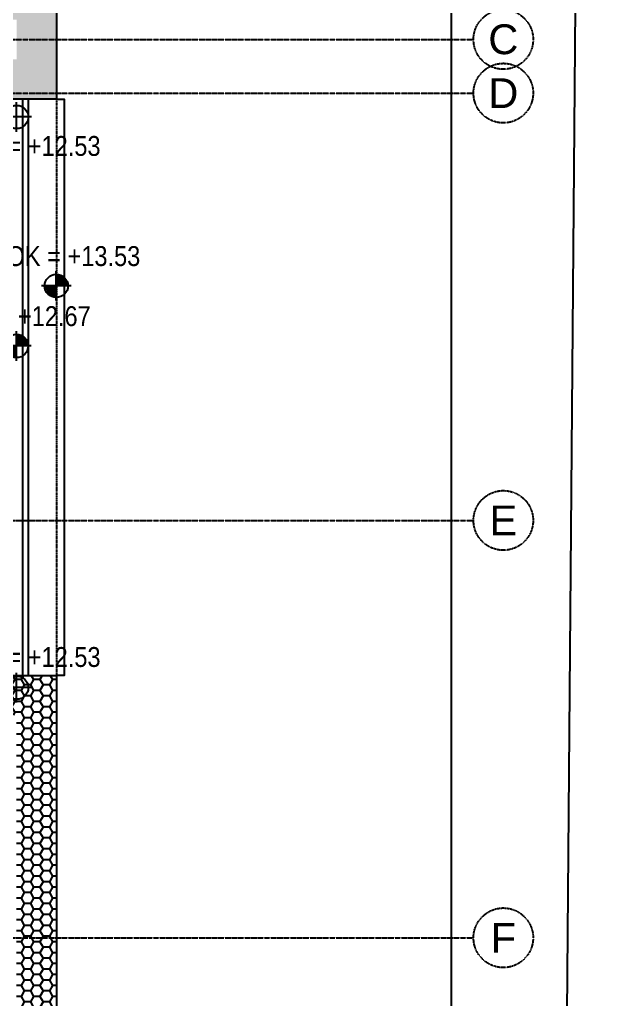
# Model space of a CAD drawing. Header units: millimetres. Extents: x -89828 to -25315, y -35442 to 69272.
# Drawn here: x -28730 to -25745, y 6519 to 11449 of the extents above; entities that cross this region are included whole.
import ezdxf
from ezdxf.enums import TextEntityAlignment as Align

# ---------------------------------------------------------------- set-up
doc = ezdxf.new("R2010")
doc.units = ezdxf.units.MM
doc.linetypes.add('HIDDEN2', pattern=[0.1875, 0.125, -0.0625])
doc.linetypes.add('STRICHPUNKT', pattern=[1, 0.5, -0.25, 0, -0.25])
for name, color, linetype in [('01-SYM-G00-L04-M0', 8, 'Continuous'), ('01-TXT---------M0', 1, 'Continuous'), ('02-ANS-G00-L04-M0', 8, 'Continuous'), ('02-AXO-G00-L04-M0', 8, 'STRICHPUNKT'), ('02-DIM-G00-L04-ACHSEN', 8, 'Continuous'), ('02-FIL-G00-L04-LILA', 223, 'Continuous'), ('02-HID-G00-L04-M0', 8, 'HIDDEN2'), ('02-WDA-G00-L04-M0', 8, 'Continuous'), ('09-SYM-G00-L04-GEHSTEIG', 8, 'Continuous')]:
    doc.layers.add(name, color=color, linetype=linetype)
doc.styles.add('ARIAL', font='arial.ttf', dxfattribs={"width": 0.85})
doc.styles.get("Standard").update_dxf_attribs({"font": 'arial.ttf'})
doc.dimstyles.new('pp chromy&schneider', dxfattribs={"dimscale": 0.005, "dimtxt": 25, "dimasz": 10, "dimexe": 0, "dimexo": 0, "dimgap": 5, "dimtad": 1, "dimdec": 1, "dimlfac": 100, "dimrnd": 0.1, "dimzin": 9, "dimdsep": 46, "dimtxsty": 'ARIAL', "dimblk": 'c&s kote', "dimcen": 0, "dimse1": 1, "dimse2": 1, "dimclrd": 8, "dimclrt": 8, "dimadec": 0, "dimazin": 0, "dimtfac": 0.75, "dimtdec": 1, "dimtix": 1, "dimtmove": 2, "dimatfit": 0, "dimldrblk": 'NONE', "dimfxl": 1, "dimtolj": 1, "dimlwd": -1, "dimarcsym": 0})

# ---------------------------------------------------------------- blocks, each defined once
blk = doc.blocks.new('01-HK1')
for p, q in [((-0.0005, -0.0742), (-0.0005, 0.0742)), ((0.0737, 0), (-0.0747, 0))]:
    blk.add_line(p, q)
blk.add_circle((-0.0005, 0), 0.0586)
for points in [[(-0.0005, 0.0586), (0.0409, 0.0414), (-0.0005, 0)], [(-0.0005, 0), (0.0581, 0), (0.0409, 0.0414)], [(-0.0591, 0), (-0.0419, -0.0414), (-0.0005, 0)], [(-0.0419, -0.0414), (-0.0005, -0.0586), (-0.0005, 0)]]:
    blk.add_solid(points)
at = {"layer": '01-TXT---------M0', "color": 8, "style": 'ARIAL', "width": 0.85}
blk.add_attdef('HEIGHT', text='', height=0.1, dxfattribs=at).set_placement((0, 0.2), align=Align.TOP_CENTER)
blk = doc.blocks.new('c&s kote')
at = {"color": 8}
for p, q in [((0, -2), (0, 2)), ((0, 2), (0, -2)), ((-2, 0), (2, 0)), ((2, 0), (-2, 0))]:
    blk.add_line(p, q, dxfattribs=at)
blk.add_circle((0, 0), 0.5, dxfattribs=at)
blk = doc.blocks.new('*D347')
at = {"layer": '02-DIM-G00-L04-ACHSEN', "color": 8, "transparency": 16777216}
blk.add_line((-26557.2, 16744.4), (-26557.2, 11349.5), dxfattribs=at)
at = {"layer": 'Defpoints', "color": 0, "transparency": 16777216}
for p in [(-26444.5, 16744.4), (-26557.2, 11349.4), (-26444.5, 11349.4)]:
    blk.add_point(p, dxfattribs=at)
at = {"layer": '02-DIM-G00-L04-ACHSEN', "color": 8, "transparency": 16777216, "xscale": 0.05, "yscale": 0.05, "zscale": 0.05}
for p, rotation in [((-26557.2, 16744.4), 90), ((-26557.2, 11349.4), 270)]:
    blk.add_blockref('c&s kote', p, dxfattribs=dict(at, rotation=rotation))
at = {"layer": '02-DIM-G00-L04-ACHSEN', "color": 8, "transparency": 16777216, "insert": (-26557.2, 14046.9), "char_height": 0.125, "attachment_point": 5, "rotation": 90, "style": 'ARIAL'}
blk.add_mtext('\\A1;539500', dxfattribs=at)
blk = doc.blocks.new('_None')
blk = doc.blocks.new('*D348')
at = {"layer": '02-DIM-G00-L04-ACHSEN', "color": 8, "transparency": 16777216}
blk.add_line((-26557.2, 11349.4), (-26557.2, 11079.5), dxfattribs=at)
at = {"layer": 'Defpoints', "color": 0, "transparency": 16777216}
for p in [(-26444.5, 11349.4), (-26557.2, 11079.4), (-26444.5, 11079.4)]:
    blk.add_point(p, dxfattribs=at)
at = {"layer": '02-DIM-G00-L04-ACHSEN', "color": 8, "transparency": 16777216, "xscale": 0.05, "yscale": 0.05, "zscale": 0.05}
for p, rotation in [((-26557.2, 11349.4), 90), ((-26557.2, 11079.4), 270)]:
    blk.add_blockref('c&s kote', p, dxfattribs=dict(at, rotation=rotation))
at = {"layer": '02-DIM-G00-L04-ACHSEN', "color": 8, "transparency": 16777216, "insert": (-26557.2, 11214.4), "char_height": 0.125, "attachment_point": 5, "rotation": 90, "style": 'ARIAL'}
blk.add_mtext('\\A1;27000', dxfattribs=at)
blk = doc.blocks.new('*D349')
at = {"layer": '02-DIM-G00-L04-ACHSEN', "color": 8, "transparency": 16777216}
blk.add_line((-26557.2, 11079.4), (-26557.2, 8929.5), dxfattribs=at)
at = {"layer": 'Defpoints', "color": 0, "transparency": 16777216}
for p in [(-26444.5, 11079.4), (-26557.2, 8929.4), (-26444.5, 8929.4)]:
    blk.add_point(p, dxfattribs=at)
at = {"layer": '02-DIM-G00-L04-ACHSEN', "color": 8, "transparency": 16777216, "xscale": 0.05, "yscale": 0.05, "zscale": 0.05}
for p, rotation in [((-26557.2, 11079.4), 90), ((-26557.2, 8929.4), 270)]:
    blk.add_blockref('c&s kote', p, dxfattribs=dict(at, rotation=rotation))
at = {"layer": '02-DIM-G00-L04-ACHSEN', "color": 8, "transparency": 16777216, "insert": (-26557.2, 10004.4), "char_height": 0.125, "attachment_point": 5, "rotation": 90, "style": 'ARIAL'}
blk.add_mtext('\\A1;215000', dxfattribs=at)
blk = doc.blocks.new('*D350')
at = {"layer": '02-DIM-G00-L04-ACHSEN', "color": 8, "transparency": 16777216}
blk.add_line((-26557.2, 8929.4), (-26557.2, 6829.5), dxfattribs=at)
at = {"layer": 'Defpoints', "color": 0, "transparency": 16777216}
for p in [(-26444.5, 8929.4), (-26557.2, 6829.4), (-26444.5, 6829.4)]:
    blk.add_point(p, dxfattribs=at)
at = {"layer": '02-DIM-G00-L04-ACHSEN', "color": 8, "transparency": 16777216, "xscale": 0.05, "yscale": 0.05, "zscale": 0.05}
for p, rotation in [((-26557.2, 8929.4), 90), ((-26557.2, 6829.4), 270)]:
    blk.add_blockref('c&s kote', p, dxfattribs=dict(at, rotation=rotation))
at = {"layer": '02-DIM-G00-L04-ACHSEN', "color": 8, "transparency": 16777216, "insert": (-26557.2, 7879.4), "char_height": 0.125, "attachment_point": 5, "rotation": 90, "style": 'ARIAL'}
blk.add_mtext('\\A1;210000', dxfattribs=at)
blk = doc.blocks.new('*D351')
at = {"layer": '02-DIM-G00-L04-ACHSEN', "color": 8, "transparency": 16777216}
blk.add_line((-26557.2, 6829.4), (-26557.2, 3829.5), dxfattribs=at)
at = {"layer": 'Defpoints', "color": 0, "transparency": 16777216}
for p in [(-26444.5, 6829.4), (-26557.2, 3829.4), (-26444.5, 3829.4)]:
    blk.add_point(p, dxfattribs=at)
at = {"layer": '02-DIM-G00-L04-ACHSEN', "color": 8, "transparency": 16777216, "xscale": 0.05, "yscale": 0.05, "zscale": 0.05}
for p, rotation in [((-26557.2, 6829.4), 90), ((-26557.2, 3829.4), 270)]:
    blk.add_blockref('c&s kote', p, dxfattribs=dict(at, rotation=rotation))
at = {"layer": '02-DIM-G00-L04-ACHSEN', "color": 8, "transparency": 16777216, "insert": (-26557.2, 5329.4), "char_height": 0.125, "attachment_point": 5, "rotation": 90, "style": 'ARIAL'}
blk.add_mtext('\\A1;300000', dxfattribs=at)
blk = doc.blocks.new('*D357')
at = {"layer": '02-DIM-G00-L04-ACHSEN', "color": 8, "transparency": 16777216}
blk.add_arc((-28844.5, 20569.4), 378.3, 0.0076, 89.9924, dxfattribs=at)
at = {"layer": 'Defpoints', "color": 0, "transparency": 16777216}
for p in [(-28844.5, 23033.1), (-28517, 20758.5), (-60133.8, 20569.4), (-26444.5, 20569.4), (-28844.5, -11894.3)]:
    blk.add_point(p, dxfattribs=at)
at = {"layer": '02-DIM-G00-L04-ACHSEN', "color": 8, "transparency": 16777216, "xscale": 0.05, "yscale": 0.05, "zscale": 0.05}
for p, rotation in [((-28844.5, 20947.7), 179.9962131424511), ((-28466.3, 20569.4), 270.0037868588788)]:
    blk.add_blockref('c&s kote', p, dxfattribs=dict(at, rotation=rotation))
at = {"layer": '02-DIM-G00-L04-ACHSEN', "color": 8, "transparency": 16777216, "insert": (-28577, 20836.9), "char_height": 0.125, "attachment_point": 5, "rotation": 315, "style": 'ARIAL'}
blk.add_mtext('\\A1;90.00°', dxfattribs=at)
blk = doc.blocks.new('*D394')
at = {"layer": '02-DIM-G00-L04-ACHSEN', "color": 8, "transparency": 16777216}
blk.add_arc((-57014.5, -8823.9), 946.5, 179.3155, 269.997, dxfattribs=at)
at = {"layer": 'Defpoints', "color": 0, "transparency": 16777216}
for p in [(-57014.5, 23033.1), (-60057.2, -8787.4), (-26444.5, -9190.8), (-57838, -9290.6), (-57014.5, -11894.3)]:
    blk.add_point(p, dxfattribs=at)
at = {"layer": '02-DIM-G00-L04-ACHSEN', "color": 8, "transparency": 16777216, "xscale": 0.05, "yscale": 0.05, "zscale": 0.05}
for p, rotation in [((-57961, -8812.6), 89.31399696882043), ((-57014.5, -9770.4), 359.9984866771429)]:
    blk.add_blockref('c&s kote', p, dxfattribs=dict(at, rotation=rotation))
at = {"layer": '02-DIM-G00-L04-ACHSEN', "color": 8, "transparency": 16777216, "insert": (-57687.8, -9489.1), "char_height": 0.125, "attachment_point": 5, "rotation": 314.6562, "style": 'ARIAL'}
blk.add_mtext('\\A1;90.69°', dxfattribs=at)
blk = doc.blocks.new('*D395')
at = {"layer": '02-DIM-G00-L04-ACHSEN', "color": 8, "transparency": 16777216}
blk.add_arc((-28844.5, -9162), 916.3, 270.0031, 359.3094, dxfattribs=at)
at = {"layer": 'Defpoints', "color": 0, "transparency": 16777216}
for p in [(-28844.5, 23033.1), (-60057.2, -8787.4), (-26444.5, -9190.8), (-28389.6, -9957.3), (-28844.5, -11894.3)]:
    blk.add_point(p, dxfattribs=at)
at = {"layer": '02-DIM-G00-L04-ACHSEN', "color": 8, "transparency": 16777216, "xscale": 0.05, "yscale": 0.05, "zscale": 0.05}
for p, rotation in [((-27928.3, -9173), 89.31092035926187), ((-28844.5, -10078.2), 180.001563286988)]:
    blk.add_blockref('c&s kote', p, dxfattribs=dict(at, rotation=rotation))
at = {"layer": '02-DIM-G00-L04-ACHSEN', "color": 8, "transparency": 16777216, "insert": (-28200.6, -9813.7), "char_height": 0.125, "attachment_point": 5, "rotation": 44.6562, "style": 'ARIAL'}
blk.add_mtext('\\A1;89.31°', dxfattribs=at)
blk = doc.blocks.new('01-HK2')
for p, q in [((0, -0.098), (0, 0.098)), ((0.098, 0), (-0.098, 0))]:
    blk.add_line(p, q)
blk.add_circle((0, 0), 0.0773)
at = {"layer": '01-TXT---------M0', "color": 8, "style": 'ARIAL', "width": 0.85}
blk.add_attdef('HEIGHT', text='', height=0.1, rotation=360, dxfattribs=at).set_placement((0, 0.132), align=Align.BOTTOM_CENTER)

msp = doc.modelspace()

# ---------------------------------------------------------------- hatches: boundary and pattern name
at = {"layer": '02-FIL-G00-L04-LILA', "true_color": 0x636466}
h = msp.add_hatch(dxfattribs=at)
h.set_pattern_fill('HONEY', color=251, scale=10, angle=107.0465413, style=0)
h.set_pattern_definition([(90, (42.84, 5709.422), (-27.4963, 47.625), [31.75, -63.5]), (210, (42.84, 5709.422), (-27.49631, -47.624994), [31.75, -63.5]), (150, (42.84, 5709.422), (-54.99261, 6e-06), [-63.5, 31.75])])
h.paths.add_polyline_path([(-31394.5294, 11649.4223), (-31394.5294, 11649.3754), (-31594.5294, 11649.4223), (-31594.5294, 12709.4223), (-31794.5294, 12709.4223), (-31794.5294, 12639.4223), (-31794.5294, 11449.4223), (-28744.5294, 11449.4223), (-28744.5294, 11249.4223), (-30774.5294, 11249.4223), (-30774.5294, 10359.4223), (-30774.5294, 10289.4223), (-30574.5294, 10289.4223), (-30574.5294, 11049.4223), (-30444.5294, 11049.4223), (-28544.5294, 11049.4223), (-28544.5294, 11649.4223)])
h = msp.add_hatch(dxfattribs=at)
h.set_pattern_fill('HONEY', color=251, scale=10, angle=197.0465413, style=0)
h.set_pattern_definition([(180, (42.84, 5709.422), (-47.625, -27.4963), [31.75, -63.5]), (300, (42.84, 5709.422), (47.624994, -27.49631), [31.75, -63.5]), (240, (42.84, 5709.422), (-6e-06, -54.99261), [-63.5, 31.75])])
h.paths.add_polyline_path([(-29594.5294, 8149.4223), (-29594.5294, 7949.4223), (-29524.5294, 7949.4223), (-28744.5294, 7949.4223), (-28744.5294, 6549.4223), (-28744.5294, 6479.4223), (-28544.5294, 6479.4223), (-28544.5294, 8149.4223)])

# ---------------------------------------------------------------- linework, layer by layer
at = {"layer": '02-ANS-G00-L04-M0', "color": 251, "true_color": 0x636466}
msp.add_lwpolyline([(-28714.5294, 11049.4223), (-28714.5294, 8149.4223), (-28684.5294, 8149.4223), (-28684.5294, 11049.4223)], close=True, dxfattribs=at)
msp.add_lwpolyline([(-28544.5294, 11049.4223), (-28504.5294, 11049.4223), (-28504.5294, 8149.4223), (-28544.5294, 8149.4223)], dxfattribs=at)
at = {"layer": '02-AXO-G00-L04-M0', "color": 251, "true_color": 0x636466}
for points in [[(-60057.1609, 11349.4223), (-26444.5294, 11349.4223)], [(-60057.1609, 11079.4223), (-26444.5294, 11079.4223)], [(-60057.1609, 8929.4223), (-26444.5294, 8929.4223)], [(-60057.1609, 6829.4223), (-26444.5294, 6829.4223)]]:
    msp.add_lwpolyline(points, dxfattribs=at)
for centre in [(-26294.5294, 11349.4223), (-26294.5294, 11079.4223), (-26294.5294, 8929.4223), (-26294.5294, 6829.4223)]:
    msp.add_circle(centre, 150, dxfattribs=at)
at = {"layer": '02-HID-G00-L04-M0', "color": 251, "ltscale": 0.5, "true_color": 0x636466}
msp.add_lwpolyline([(-28544.5294, 11049.4223), (-28544.5294, 8149.4223)], dxfattribs=at)
at = {"layer": '02-WDA-G00-L04-M0', "color": 251, "true_color": 0x636466}
for p, q in [((-28544.5294, 11049.4223), (-30574.5294, 11049.4223)), ((-29594.5294, 8149.4223), (-28544.5294, 8149.4223))]:
    msp.add_line(p, q, dxfattribs=at)
for points in [[(-28544.5294, 11649.4223), (-28544.5294, 11049.4223)], [(-28544.5294, 11649.4223), (-28544.5294, 11049.4223)], [(-28544.5294, 8149.4223), (-28544.5294, 6479.4223)]]:
    msp.add_lwpolyline(points, dxfattribs=at)
at = {"layer": '09-SYM-G00-L04-GEHSTEIG', "color": 251, "true_color": 0x636466}
msp.add_lwpolyline([(-27357.7598, -14713.7397), (-27368.2044, -9572.6761, 0.186744235), (-26442.7811, -9136.9468, 0.22427897), (-26061.7321, -7988.0692), (-26013.897, 1205.4531), (-25973.9599, 6446.2027), (-25973.9599, 6446.2027), (-25973.9599, 6446.2027), (-25916.5138, 13339.9043), (-25859.3193, 22188.7265), (-25859.3193, 22188.7265), (-25859.3193, 22188.7265), (-25785.4452, 35810.7392), (-25745.3783, 41926.049)], format="xyb", dxfattribs=at)

# ---------------------------------------------------------------- block references
at = {"layer": '01-SYM-G00-L04-M0', "color": 251, "true_color": 0x636466}
ref = msp.add_blockref('01-HK2', (-28744.5294, 10959.4223), dxfattribs=dict(at, xscale=757.5757580343633, yscale=757.5757580735275, zscale=757.5757580681659, rotation=1.76075916e-08))
ref.add_attrib('HEIGHT', 'RDOK = +12.53', dxfattribs={"layer": '01-TXT---------M0', "color": 8, "height": 100, "rotation": 0, "style": 'ARIAL', "width": 0.85}).set_placement((-28744.5294, 10733.641), align=Align.BOTTOM_CENTER)
at = {"layer": '01-SYM-G00-L04-M0', "color": 251, "true_color": 0x636466, "xscale": 999.9999999999995, "yscale": 999.9999999999995, "zscale": 999.9999999999995, "rotation": 4.12754519845e-05}
for p, values in [((-28544.5294, 10109.4223), {'HEIGHT': 'FMOK = +13.53'}), ((-28744.5294, 9807.2908), {'HEIGHT': 'FOK = +12.67'})]:
    msp.add_blockref('01-HK1', p, dxfattribs=at).add_auto_attribs(values)
at = {"layer": '01-SYM-G00-L04-M0', "color": 251, "true_color": 0x636466}
ref = msp.add_blockref('01-HK2', (-28744.5294, 8088.016), dxfattribs=dict(at, xscale=757.5757580343633, yscale=757.5757580735275, zscale=757.5757580681659, rotation=1.76075916e-08))
ref.add_attrib('HEIGHT', 'RDOK = +12.53', dxfattribs={"layer": '01-TXT---------M0', "color": 8, "height": 100, "rotation": 0, "style": 'ARIAL', "width": 0.85}).set_placement((-28744.5294, 8162.2348), align=Align.BOTTOM_CENTER)

# ---------------------------------------------------------------- texts
at = {"layer": '02-AXO-G00-L04-M0', "color": 251, "true_color": 0x636466, "insert": (-26294.5294, 11349.4223), "char_height": 150, "width": 303.3, "attachment_point": 5, "rotation": 0.0000037}
msp.add_mtext('{\\fArial|b0|i0|c0|p34;C}', dxfattribs=at)
at = {"layer": '02-AXO-G00-L04-M0', "color": 251, "true_color": 0x636466, "char_height": 150, "width": 303.3, "attachment_point": 5}
for s, insert in [('{\\fArial|b0|i0|c0|p34;D}', (-26294.5294, 11079.4223)), ('{\\fArial|b0|i0|c0|p34;E}', (-26294.5294, 8929.4223)), ('{\\fArial|b0|i0|c0|p34;F}', (-26294.5294, 6829.4223))]:
    msp.add_mtext(s, dxfattribs=dict(at, insert=insert))

# ---------------------------------------------------------------- dimensions: what is measured, and where the dimension line sits
at = {"layer": '02-DIM-G00-L04-ACHSEN', "color": 251, "true_color": 0x636466}
for base, line1, line2, picture, middle in [((-28516.9517, 20758.5481), ((-60133.7932, 20569.421), (-26444.5294, 20569.421)), ((-28844.5294, 23033.1204), (-28844.5294, -11894.3214)), '*D357', (-28577.0005, 20836.9499)), ((-57838.0019, -9290.6073), ((-57014.5294, 23033.1204), (-57014.5294, -11894.3214)), ((-60057.1609, -8787.4067), (-26444.5294, -9190.7583)), '*D394', (-57687.7624, -9489.121)), ((-28389.5714, -9957.2984), ((-28844.5294, 23033.1204), (-28844.5294, -11894.3214)), ((-60057.1609, -8787.4067), (-26444.5294, -9190.7583)), '*D395', (-28200.5893, -9813.6721))]:
    dim = msp.add_angular_dim_2l(base=base, line1=line1, line2=line2, dimstyle='pp chromy&schneider', override={"dimzin": 8, "dimadec": 2}, dxfattribs=at)
    dim.commit()
    dim.dimension.update_dxf_attribs({"geometry": picture, "text_midpoint": middle})
for base, p1, p2, picture, middle in [((-26557.1609, 11349.4223), (-26444.5294, 16744.4223), (-26444.5294, 11349.4223), '*D347', (-26557.2498, 14046.9223)), ((-26557.1609, 11079.4223), (-26444.5294, 11349.4223), (-26444.5294, 11079.4223), '*D348', (-26557.2497, 11214.4223)), ((-26557.1609, 8929.4223), (-26444.5294, 11079.4223), (-26444.5294, 8929.4223), '*D349', (-26557.2497, 10004.4223)), ((-26557.1609, 6829.4223), (-26444.5294, 8929.4223), (-26444.5294, 6829.4223), '*D350', (-26557.2497, 7879.4223)), ((-26557.1609, 3829.4223), (-26444.5294, 6829.4223), (-26444.5294, 3829.4223), '*D351', (-26557.2498, 5329.4223))]:
    dim = msp.add_linear_dim(base=base, p1=p1, p2=p2, angle=90, dimstyle='pp chromy&schneider', override={"dimzin": 8}, dxfattribs=at)
    dim.commit()
    dim.dimension.update_dxf_attribs({"geometry": picture, "text_midpoint": middle})

doc.saveas('drawing.dxf')
